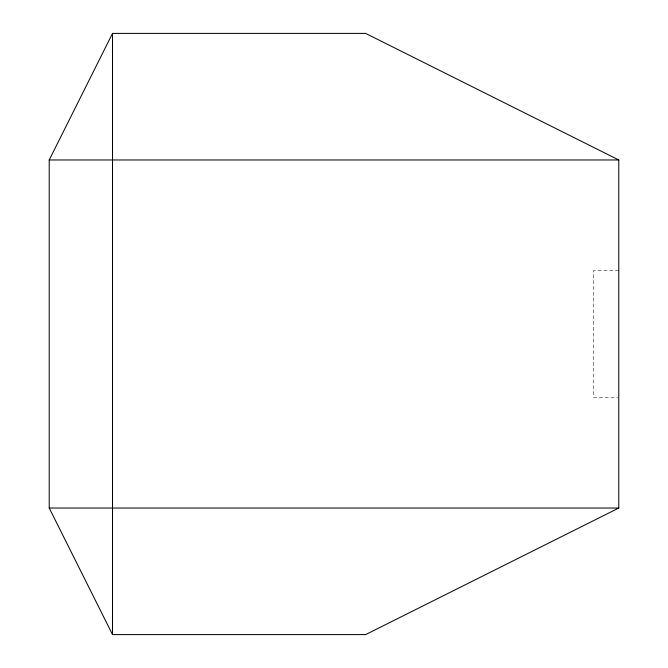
<?xml version="1.0" encoding="UTF-8"?>
<svg xmlns="http://www.w3.org/2000/svg" width="668" height="668" viewBox="0 0 668 668"><rect width="100%" height="100%" fill="white"/><g stroke="black" fill="none" stroke-linecap="round" stroke-linejoin="round"><path stroke-width="0.5" stroke-dasharray="3.34 2.5" d="M618.777 270.715L593.468 270.715L593.468 397.285L617.766 397.285"/><path stroke-width="1" d="M49.223 159.969L112.508 33.4L365.638 33.4L618.777 159.969L618.777 508.031L365.638 634.6L112.508 634.6L49.223 508.031L49.223 159.969L618.777 159.969M49.223 508.031L618.777 508.031M112.508 33.4L112.508 634.6"/></g></svg>
